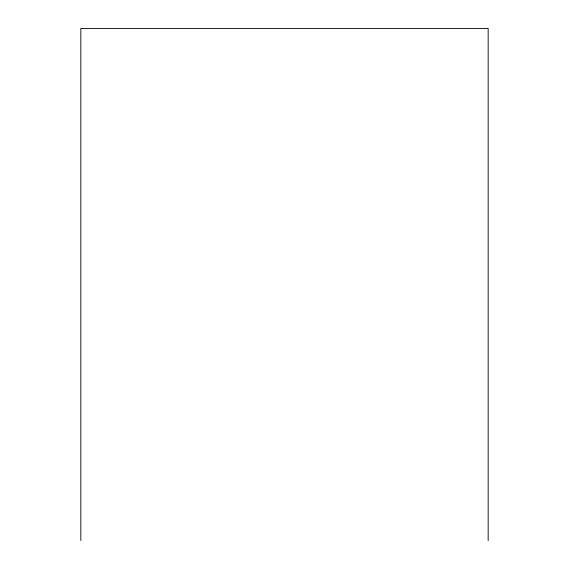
<?xml version="1.0" encoding="UTF-8"?>
<svg xmlns="http://www.w3.org/2000/svg" width="569" height="569" viewBox="0 0 569 569"><rect width="100%" height="100%" fill="white"/><g stroke="black" fill="none" stroke-linecap="round" stroke-linejoin="round"><path stroke-width="0.85" d="M488.166 540.55L488.166 28.45L80.834 28.45L80.834 540.55"/></g></svg>
